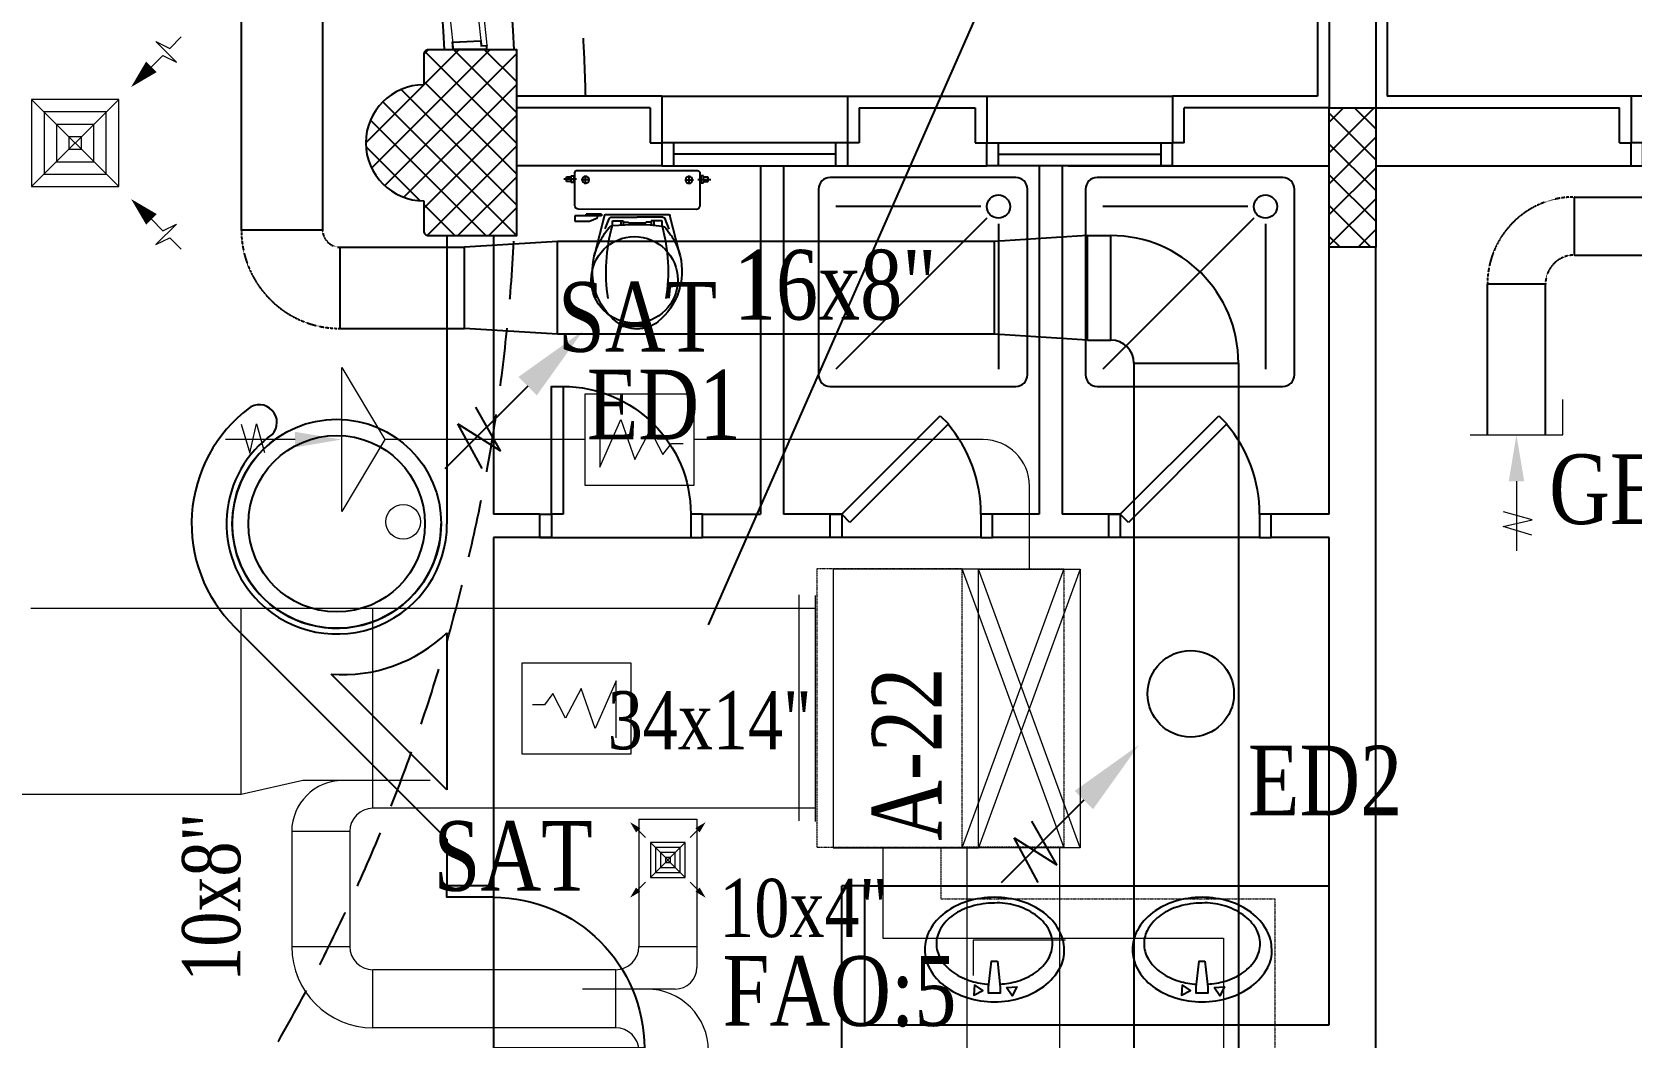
# Model space of a CAD drawing. Extents: x 278386 to 404536, y 8015 to 97114.
# Drawn here: x 310139 to 317031, y 75879 to 80211 of the extents above; entities that cross this region are included whole.
import ezdxf

# ---------------------------------------------------------------- set-up
doc = ezdxf.new("R2010")
doc.units = 0
doc.header["$LTSCALE"] = 2
doc.header["$MEASUREMENT"] = 0
doc.linetypes.add('1-BLOCK-A_FLOOR PLAN$0$HIDDEN2', pattern=[0.1875, 0.125, -0.0625])
doc.linetypes.add('HIDDEN', pattern=[0.375, 0.25, -0.125])
doc.layers.get('0').update_dxf_attribs({"color": 1})
for name, color, linetype, lineweight in [('-D', 2, 'Continuous', 13), ('-DT', 4, 'Continuous', 13), ('1-BLOCK-A_FLOOR PLAN$0$HATCH', 1, 'Continuous', 13), ('1-BLOCK-A_FLOOR PLAN$0$WINDOW', 1, 'Continuous', 13), ('ac duct1', 50, 'Continuous', 13), ('fresh air', 6, 'Continuous', 13)]:
    doc.layers.add(name, color=color, linetype=linetype, lineweight=lineweight)
for name, color, linetype in [('1-BLOCK-A_FLOOR PLAN$0$ARCH', 1, '1-BLOCK-A_FLOOR PLAN$0$HIDDEN2'), ('1-BLOCK-A_FLOOR PLAN$0$CLADDING', 1, 'Continuous'), ('1-BLOCK-A_FLOOR PLAN$0$COL-HAT', 1, 'Continuous'), ('1-BLOCK-A_FLOOR PLAN$0$COLUMN', 1, 'Continuous'), ('1-BLOCK-A_FLOOR PLAN$0$DOOR', 1, 'Continuous'), ('1-BLOCK-A_FLOOR PLAN$0$SANFIX', 1, 'Continuous'), ('1-BLOCK-A_FLOOR PLAN$0$WALL', 1, 'Continuous'), ('1-BLOCK-A_FLOOR PLAN$0$WIN', 1, 'Continuous'), ('ex text', 93, 'Continuous'), ('ext', 93, 'Continuous')]:
    doc.layers.add(name, color=color, linetype=linetype)
doc.styles.add('DIMTEXT', font='romans.shx', dxfattribs={"width": 0.75})
doc.styles.add('IBA', font='romantic.ttf', dxfattribs={"width": 0.8, "height": 0.3})
doc.styles.add('manohar', font='romantic.ttf', dxfattribs={"width": 0.8, "height": 0.25})
doc.dimstyles.new('LEADER', dxfattribs={"dimscale": 0.2, "dimtxt": 1.8, "dimasz": 2, "dimexe": 2, "dimexo": 1.5, "dimgap": 1, "dimtad": 1, "dimlfac": 100, "dimzin": 13, "dimdsep": 46, "dimtxsty": 'DIMTEXT', "dimcen": 1.5, "dimdle": 2, "dimclrd": 4, "dimclre": 256, "dimclrt": 4, "dimadec": 0, "dimazin": 0, "dimtfac": 1, "dimtix": 1, "dimtmove": 2, "dimatfit": 0, "dimfxl": 2, "dimtolj": 1, "dimtzin": 13, "dimarcsym": 0})

# ---------------------------------------------------------------- blocks, each defined once
blk = doc.blocks.new('CR')
at = {"layer": 'ext'}
for p, q in [((2.739, 2.723), (4.861, 4.845)), ((3.91, 4.834), (4.527, 3.692)), ((3.433, 4.383), (4.071, 3.261)), ((4.527, 3.692), (3.433, 4.383))]:
    blk.add_line(p, q, dxfattribs=at)
blk.add_circle((0, 0), 1.109, dxfattribs=at)
blk.add_solid([(2.975, 2.488), (2.504, 2.959), (1.325, 1.309)], dxfattribs=at)
blk = doc.blocks.new('RA')
for p, q in [((-2, 0), (-5, 0)), ((-4.32, -0.665), (-3.949, 0.579)), ((-3.949, 0.579), (-3.664, -0.683)), ((-3.664, -0.683), (-3.322, 0.562))]:
    blk.add_line(p, q)
blk.add_solid([(-2, 0.333), (-2, -0.333), (0, 0)])
blk = doc.blocks.new('A$C5D7019D5')
at = {"layer": '-DT'}
blk.add_lwpolyline([(-0.1992, 0), (0.1992, 0), (0.1992, 0.152)], dxfattribs=at)
at = {"layer": '-DT', "xscale": 0.1000000000000014, "yscale": 0.1000000000000014, "zscale": 0.1000000000000014, "rotation": 90}
blk.add_blockref('RA', (0, 0), dxfattribs=at)
blk = doc.blocks.new('1-BLOCK-A_FLOOR PLAN$0$Lib23')
at = {"color": 9}
for points in [[(0.0724, 0.0862), (0.0291, 0.0888), (0.0485, 0.05)], [(0.175, -0.0125), (0.0625, -0.025), (0.0375, -0.025), (0.0375, 0.025), (0.0625, 0.025), (0.175, 0.0125)], [(0.0612, -0.0526), (0.0638, -0.0959), (0.025, -0.0765)]]:
    blk.add_lwpolyline(points, close=True, dxfattribs=at)
blk.add_lwpolyline([(0.0758, -0.0235, 0.054069), (0.0891, -0.0991, 0.082314), (0.1263, -0.1768, 0.106842), (0.1866, -0.2326, 0.13438), (0.25, -0.25, 0.13438)], format="xyb", dxfattribs=at)
for centre, radius, start, end in [((0.2593, 0.067), 0.2418, 118.9112, 143.1301), ((0.225, 0.1292), 0.1708, 90, 118.9112), ((0.225, 0.1292), 0.1708, 61.0888, 90), ((0.1907, 0.067), 0.2418, 36.8699, 61.0888), ((0.3134, 0.0265), 0.3094, 143.1301, 162.74206), ((0.2856, 0.0652), 0.1945, 120.61423, 145.00798), ((0.25, 0.1254), 0.1246, 90, 120.61423), ((0.25, 0.1254), 0.1246, 59.38577, 90), ((0.2144, 0.0652), 0.1945, 34.99202, 59.38577), ((0.1366, 0.0265), 0.3094, 17.25794, 36.8699), ((0.3419, 0.0258), 0.2633, 145.00798, 163.83051), ((0.1581, 0.0258), 0.2633, 16.16949, 34.99202), ((0.3987, 0), 0.3987, 162.74206, 180), ((0.4309, 0), 0.3559, 163.83051, 176.21021), ((0.0691, 0), 0.3559, 360, 16.16949), ((0.0513, 0), 0.3987, 0, 17.25794), ((0.3987, 0), 0.3987, 180, 197.25794), ((0.1578, -0.0162), 0.2677, 343.83051, 3.47911), ((0.0513, 0), 0.3987, 342.74206, 0), ((0.3134, -0.0265), 0.3094, 197.25794, 216.8699), ((0.135, -0.0096), 0.2915, 325.00798, 343.83051), ((0.1366, -0.0265), 0.3094, 323.1301, 342.74206), ((0.2144, -0.0652), 0.1945, 300.61423, 325.00798), ((0.2734, -0.0565), 0.2593, 216.8699, 241.0888), ((0.25, -0.1254), 0.1246, 270, 300.61423), ((0.1907, -0.067), 0.2418, 298.9112, 323.1301), ((0.2137, -0.1646), 0.1359, 241.0888, 274.78168), ((0.225, -0.1292), 0.1708, 270, 298.9112)]:
    blk.add_arc(centre, radius, start, end, dxfattribs=at)
blk = doc.blocks.new('1-BLOCK-A_FLOOR PLAN$0$A-WC')
at = {"layer": '1-BLOCK-A_FLOOR PLAN$0$SANFIX', "color": 8, "linetype": 'Continuous'}
for p, q in [((0.2461, 0), (-0.2461, 0)), ((-0.2484, -0.0358), (-0.3011, -0.0358)), ((-0.2896, -0.0264), (-0.271, -0.0264)), ((-0.2896, -0.0451), (-0.2896, -0.0264)), ((-0.271, -0.0451), (-0.2896, -0.0451)), ((-0.271, -0.0215), (-0.2608, -0.0215)), ((-0.271, -0.05), (-0.271, -0.0215)), ((-0.2608, -0.05), (-0.271, -0.05)), ((-0.2608, -0.0215), (-0.2608, -0.05)), ((-0.2562, -0.0101), (-0.2562, -0.1436)), ((-0.1942, -0.0382), (-0.2294, -0.0382)), ((-0.2118, -0.0559), (-0.2118, -0.0206)), ((0.1948, -0.0382), (0.2301, -0.0382)), ((0.2125, -0.0559), (0.2125, -0.0206)), ((0.2491, -0.0358), (0.3018, -0.0358)), ((0.2562, -0.1436), (0.2562, -0.0101)), ((0.2614, -0.0215), (0.2614, -0.05)), ((0.2717, -0.0215), (0.2614, -0.0215)), ((0.2614, -0.05), (0.2717, -0.05)), ((0.2717, -0.05), (0.2717, -0.0215)), ((0.2902, -0.0264), (0.2717, -0.0264)), ((0.2717, -0.0451), (0.2902, -0.0451)), ((0.2902, -0.0451), (0.2902, -0.0264)), ((-0.2411, -0.1587), (0.2411, -0.1587)), ((-0.1754, -0.3495), (-0.1338, -0.1837)), ((-0.1309, -0.1814), (0.0004, -0.1814)), ((-0.1052, -0.1915), (0.0004, -0.1915)), ((0.0004, -0.1814), (0.1318, -0.1814)), ((0.106, -0.1915), (0.0004, -0.1915)), ((0.1347, -0.1837), (0.1762, -0.3495)), ((0.1474, -0.1789), (0.2094, -0.1789)), ((0.1474, -0.1789), (0.1474, -0.1857)), ((0.1474, -0.1857), (0.2562, -0.1857)), ((0.163, -0.1943), (0.163, -0.1857)), ((0.1967, -0.2078), (0.163, -0.1943)), ((0.2094, -0.1857), (0.2094, -0.1789)), ((0.2562, -0.1857), (0.2562, -0.2078)), ((-0.117, -0.2356), (-0.1335, -0.2587)), ((-0.131, -0.2396), (-0.1146, -0.1979)), ((-0.1014, -0.2276), (-0.1014, -0.206)), ((-0.1014, -0.206), (-0.0573, -0.206)), ((-0.0673, -0.206), (-0.0673, -0.2242)), ((-0.0573, -0.206), (-0.0573, -0.2234)), ((-0.0573, -0.2114), (-0.0352, -0.2114)), ((-0.0352, -0.2114), (-0.0352, -0.2162)), ((-0.0352, -0.2162), (0.0361, -0.2162)), ((0.0581, -0.2114), (0.0361, -0.2114)), ((0.0361, -0.2114), (0.0361, -0.2162)), ((0.1022, -0.206), (0.0581, -0.206)), ((0.0581, -0.206), (0.0581, -0.2223)), ((0.0682, -0.206), (0.0682, -0.2229)), ((0.1022, -0.2257), (0.1022, -0.206)), ((0.1319, -0.2396), (0.1154, -0.1979)), ((0.1344, -0.2587), (0.1161, -0.2334)), ((0.2562, -0.2078), (0.1967, -0.2078))]:
    blk.add_line(p, q, dxfattribs=at)
for centre in [(-0.2118, -0.0382), (0.2125, -0.0382)]:
    blk.add_circle(centre, 0.0141, dxfattribs=at)
for centre, radius, start, end in [((-0.2461, -0.0101), 0.0101, 90, 180), ((0.2461, -0.0101), 0.0101, 0, 90), ((-0.2411, -0.1436), 0.0151, 180, 270), ((-0.1309, -0.1844), 0.00303, 90, 165.94657), ((-0.1052, -0.2016), 0.0101, 90, 158.49857), ((0.106, -0.2016), 0.0101, 21.50143, 90), ((0.1318, -0.1844), 0.00303, 14.05343, 90), ((0.2411, -0.1436), 0.0151, 270, 0), ((0.2436, -0.5116), 0.4541, 146.15713, 148.90766), ((0.5797, -0.4148), 0.7063, 164.6366, 188.95779), ((-0.101, -0.2479), 0.0202, 96.93581, 142.58002), ((0.0094, -1.1553), 0.9342, 84.30053, 96.93581), ((0.1002, -0.2457), 0.0202, 37.78172, 84.30053), ((-0.5783, -0.4148), 0.7063, 351.04679, 15.53356), ((-0.2428, -0.5116), 0.4541, 31.09234, 33.84287), ((0.0816, -0.4139), 0.2649, 148.90769, 165.94647), ((-0.0808, -0.4139), 0.2649, 14.05353, 31.09231), ((0.0816, -0.4139), 0.2649, 165.94647, 230.8792), ((-0.0808, -0.4139), 0.2649, 309.1208, 14.05353), ((0.0004, -0.5137), 0.1362, 230.87914, 309.12086)]:
    blk.add_arc(centre, radius, start, end, dxfattribs=at)
blk = doc.blocks.new('1-BLOCK-A_FLOOR PLAN$0$A$C1E173FBE')
at = {"color": 9}
for p, q in [((0.7, 1.275), (0.075, 1.275)), ((0.725, 1.225), (0.075, 0.575)), ((0.775, 1.2), (0.775, 0.575))]:
    blk.add_line(p, q, dxfattribs=at)
blk.add_lwpolyline([(0.85, 1.4), (0.05, 1.4, 0.414214), (0, 1.35), (0, 0.55, 0.414214), (0.05, 0.5), (0.85, 0.5, 0.414214), (0.9, 0.55), (0.9, 1.35, 0.414214)], format="xyb", close=True, dxfattribs=at)
blk.add_circle((0.775, 1.275), 0.05, dxfattribs=at)
blk = doc.blocks.new('1-BLOCK-A_FLOOR PLAN$0$10d70r')
at = {"color": 253}
blk.add_line((0, 0), (-0.7, 0), dxfattribs=at)
for points in [[(-0.1, 0.1), (-0.05, 0.1), (-0.05, 0.65), (-0.1, 0.65), (-0.1, 0.1)], [(-0.7, 0.1), (-0.65, 0.1), (-0.65, 0), (-0.7, 0)], [(0, 0.1), (-0.05, 0.1), (-0.05, 0), (0, 0)]]:
    blk.add_lwpolyline(points, dxfattribs=at)
blk.add_arc((-0.1, 0.1), 0.55, 90, 180, dxfattribs=at)
blk = doc.blocks.new('1-BLOCK-A_FLOOR PLAN$0$10HD70L')
at = {"color": 8}
for p, q in [((-0.65, 0.1), (-0.7, 0.1)), ((-0.65, 0), (-0.65, 0.1)), ((-0.65, 0.1), (-0.05, 0.1)), ((-0.05, 0), (-0.05, 0.1)), ((-0.05, 0.1), (0, 0.1)), ((-0.7, 0), (-0.65, 0)), ((-0.5081, -0.3874), (-0.0854, 0.0354)), ((-0.05, 0), (-0.4743, -0.4243)), ((-0.0854, 0.0354), (-0.05, 0)), ((-0.05, 0), (0, 0)), ((0, 0), (-0.05, 0)), ((-0.4743, -0.4243), (-0.5096, -0.3889))]:
    blk.add_line(p, q, dxfattribs=at)
blk.add_arc((-0.05, 0), 0.6, 180, 220.21981, dxfattribs=at)
blk = doc.blocks.new('1-BLOCK-A_FLOOR PLAN$0$20d80l')
at = {"color": 8}
blk.add_line((0.8, 0.2), (0, 0.2), dxfattribs=at)
for points in [[(0.1, 0.2), (0.05, 0.2), (0.05, 0.85), (0.1, 0.85), (0.1, 0.2)], [(0, 0.2), (0.05, 0.2), (0.05, 0), (0, 0)], [(0.8, 0.2), (0.75, 0.2), (0.75, 0), (0.8, 0)]]:
    blk.add_lwpolyline(points, dxfattribs=at)
blk.add_arc((0.1, 0.2), 0.65, 0, 90, dxfattribs=at)
blk = doc.blocks.new('1-BLOCK-A_FLOOR PLAN$0$W80')
at = {"color": 8}
for p, q in [((0, 0.1), (0.8, 0.1)), ((0.05, 0), (0.05, 0.1)), ((0.75, 0.1), (0.75, 0)), ((0.8, 0), (0, 0)), ((0.75, 0.05), (0.05, 0.05))]:
    blk.add_line(p, q, dxfattribs=at)
blk = doc.blocks.new('1-BLOCK-A_FLOOR PLAN$0$ALUM2')
at = {"layer": '1-BLOCK-A_FLOOR PLAN$0$WINDOW'}
for points in [[(0, -0.01), (0.025, -0.01), (0.025, -0.025), (0.15, -0.025), (0.15, 0.025), (0.025, 0.025), (0.025, 0.01), (0, 0.01, -0.284755)], [(0.0047, -0.007), (0.028, -0.007), (0.028, -0.022), (0.147, -0.022), (0.147, 0.022), (0.028, 0.022), (0.028, 0.007), (0.0047, 0.007, -0.163471)]]:
    blk.add_lwpolyline(points, format="xyb", close=True, dxfattribs=at)
blk = doc.blocks.new('1-BLOCK-A_FLOOR PLAN$0$A$C5C8F3BB1')
at = {"layer": '1-BLOCK-A_FLOOR PLAN$0$WINDOW', "color": 9}
for p, q in [((-0.02, 0.0733), (-0.8685, -0.0186, 0)), ((0, 0.0745), (-0.02, 0.0733)), ((-0.0407, 0.0465), (-0.8495, -0.0411, 0)), ((-0.8882, -0.0219, 0), (-1.714, -0.2092, 0)), ((-0.8988, -0.0494, 0), (-1.6926, -0.2293, 0)), ((-0.0276, -0.0736), (-0.8293, -0.1604, 0)), ((-0.8786, -0.1687, 0), (-1.6591, -0.3457, 0)), ((-1.7332, -0.2147, 0), (-2.5327, -0.4939)), ((-1.7406, -0.2431, 0), (-2.5092, -0.5115)), ((-1.7072, -0.3594, 0), (-2.4629, -0.6233)), ((-3.314, -0.8693, 0), (-2.5512, -0.5015)), ((-3.2886, -0.8842, 0), (-2.5554, -0.5306)), ((-3.2301, -0.9901, 0), (-2.5091, -0.6425)), ((-4.0479, -1.3304, 0), (-3.3315, -0.879, 0)), ((-4.021, -1.3423, 0), (-3.3324, -0.9084, 0)), ((-3.951, -1.441, 0), (-3.2738, -1.0143, 0)), ((-4.7293, -1.8768), (-4.0642, -1.3419, 0)), ((-4.6957, -1.8811), (-4.0617, -1.3713, 0)), ((-4.62, -1.9753), (-3.9917, -1.47, 0))]:
    blk.add_line(p, q, dxfattribs=at)
for points in [[(0, -0.0745), (-0.0337, -0.0773), (-0.0407, 0.0475), (-0.0186, 0.0484), (-0.02, 0.0733, 0.284755), (0, 0.0745)], [(-0.003, -0.0717), (-0.0309, -0.074), (-0.0376, 0.0447), (-0.0154, 0.0455), (-0.0167, 0.0688, 0.160103), (-0.003, 0.0695)], [(-4.6389, -1.9954), (-4.6131, -1.9736), (-4.6964, -1.8804), (-4.7127, -1.8955), (-4.7293, -1.8768, -0.284755), (-4.7442, -1.8901)], [(-4.6388, -1.9914), (-4.6174, -1.9733), (-4.6966, -1.8847), (-4.7129, -1.8997), (-4.7284, -1.8823, -0.160103), (-4.7386, -1.8915)]]:
    blk.add_lwpolyline(points, format="xyb", close=True, dxfattribs=at)
for p, rotation in [((-0.8784, -0.0203, 0), 279.6088312070898), ((-1.7236, -0.2119, 0), 286.0501659813393), ((-2.542, -0.4977), 292.494466395977)]:
    blk.add_blockref('1-BLOCK-A_FLOOR PLAN$0$ALUM2', p, dxfattribs=dict(at, rotation=rotation))
at = {"layer": '1-BLOCK-A_FLOOR PLAN$0$WINDOW', "color": 9, "xscale": -1}
for p, rotation in [((-3.3228, -0.8741, 0), 118.9387668106152), ((-4.056, -1.3361, 0), 125.3801015848677)]:
    blk.add_blockref('1-BLOCK-A_FLOOR PLAN$0$ALUM2', p, dxfattribs=dict(at, rotation=rotation))
blk = doc.blocks.new('1-BLOCK-A_FLOOR PLAN', base_point=(138.4296, 17.0871))
at = {"layer": '1-BLOCK-A_FLOOR PLAN$0$COL-HAT'}
h = blk.add_hatch(dxfattribs=at)
h.set_pattern_fill('ANSI37', color=8, scale=0.75, style=0)
h.set_pattern_definition([(45, (-200, -4), (-0.06629126, 0.06629126), []), (135, (-200, -4), (-0.06629126, -0.06629126), [])])
h.paths.add_polyline_path([(47.9004, 86.2494), (47.9004, 86.12, 0.414214), (47.9204, 86.1), (48.3004, 86.1), (48.3004, 86.9), (47.9204, 86.9, 0.414214), (47.9004, 86.88), (47.9004, 86.7494, 1)])
h = blk.add_hatch(dxfattribs=at)
h.set_pattern_fill('ANSI37', color=8, scale=0.75, style=0)
h.set_pattern_definition([(45, (-200, -3.95), (-0.06629126, 0.06629126), []), (135, (-200, -3.95), (-0.06629126, -0.06629126), [])])
h.paths.add_polyline_path([(52, 86.65), (51.8, 86.65), (51.8, 86.05), (52, 86.05)])
at = {"layer": '1-BLOCK-A_FLOOR PLAN$0$ARCH', "color": 8, "linetype": '1-BLOCK-A_FLOOR PLAN$0$HIDDEN2'}
blk.add_arc((40.5, 86.5), 8.1, 1.41485, 268.58515, dxfattribs=at)
at = {"layer": '1-BLOCK-A_FLOOR PLAN$0$CLADDING', "color": 8}
for p, q in [((51.75, 90.3), (51.75, 86.7)), ((52.05, 90), (52.05, 86.7)), ((48.925, 86.7), (48.3, 86.7)), ((48.925, 86.7), (48.925, 86.5004)), ((49.725, 86.7), (49.725, 86.5)), ((49.725, 86.7), (50.325, 86.7)), ((50.325, 86.7), (50.325, 86.5)), ((51.75, 86.7), (51.125, 86.7)), ((51.125, 86.7), (51.125, 86.5)), ((53.1, 86.7), (52.05, 86.7)), ((53.1, 86.7), (53.1, 86.5))]:
    blk.add_line(p, q, dxfattribs=at)
for radius, start, end in [(7.8, 2.93927, 42.05994), (7.5, 3.05696, 41.94071)]:
    blk.add_arc((40.5, 86.5), radius, start, end, dxfattribs=at)
at = {"layer": '1-BLOCK-A_FLOOR PLAN$0$CLADDING', "color": 8, "linetype": '1-BLOCK-A_FLOOR PLAN$0$HIDDEN2'}
blk.add_arc((40.5, 86.5), 7.8, 269.66128, 357.06042, dxfattribs=at)
at = {"layer": '1-BLOCK-A_FLOOR PLAN$0$COLUMN', "color": 8}
blk.add_lwpolyline([(47.9004, 86.2494), (47.9004, 86.12, 0.414214), (47.9204, 86.1), (48.3004, 86.1), (48.3004, 86.9), (47.9204, 86.9, 0.414214), (47.9004, 86.88), (47.9004, 86.7494)], format="xyb", dxfattribs=at)
blk.add_lwpolyline([(51.8, 86.65), (52, 86.65), (52, 86.05), (51.8, 86.05)], close=True, dxfattribs=at)
blk.add_arc((47.9004, 86.4994), 0.25, 90, 270, dxfattribs=at)
at = {"layer": '1-BLOCK-A_FLOOR PLAN$0$DOOR', "color": 8}
blk.add_lwpolyline([(53.1, 86.4), (53.15, 86.4), (53.15, 86.5), (53.1, 86.5)], dxfattribs=at)
at = {"layer": '1-BLOCK-A_FLOOR PLAN$0$HATCH', "color": 8}
blk.add_circle((47.8114, 84.8671), 0.075, dxfattribs=at)
at = {"layer": '1-BLOCK-A_FLOOR PLAN$0$SANFIX', "color": 8, "linetype": 'Continuous'}
blk.add_line((49.8, 83.3), (51.8, 83.3), dxfattribs=at)
at = {"layer": '1-BLOCK-A_FLOOR PLAN$0$SANFIX', "color": 8}
for radius in [0.45, 0.38]:
    blk.add_circle((47.525, 84.8589), radius, dxfattribs=at)
at = {"layer": '1-BLOCK-A_FLOOR PLAN$0$WALL', "color": 8}
for p, q in [((51.8, 90.05), (51.8, 86.65)), ((52, 90.05), (52, 86.65)), ((48.875, 86.65), (48.3, 86.65)), ((48.875, 86.65), (48.875, 86.5)), ((49.775, 86.65), (49.775, 86.5)), ((49.775, 86.65), (50.275, 86.65)), ((50.275, 86.65), (50.275, 86.5)), ((51.8, 86.65), (51.175, 86.65)), ((51.175, 86.5), (51.175, 86.65)), ((51.95, 86.65), (53.05, 86.65)), ((53.05, 86.5), (53.05, 86.65)), ((48.875, 86.5), (48.925, 86.5)), ((48.925, 86.5), (48.925, 86.4)), ((49.725, 86.5), (49.725, 86.4)), ((49.775, 86.5), (49.725, 86.5)), ((50.275, 86.5), (50.325, 86.5)), ((50.325, 86.4), (50.325, 86.5)), ((51.175, 86.5), (51.125, 86.5)), ((51.125, 86.4), (51.125, 86.5)), ((53.05, 86.5), (53.1, 86.5)), ((53.1, 86.4), (53.1, 86.5)), ((48.925, 86.4), (48.3004, 86.4)), ((49.35, 86.4), (49.35, 84.9)), ((49.45, 86.4), (49.45, 84.9)), ((49.725, 86.4), (50.325, 86.4)), ((50.55, 86.4), (50.55, 84.9)), ((50.65, 86.4), (50.65, 84.9)), ((50.675, 86.4), (51.8, 86.4)), ((52, 86.4), (53.1, 86.4)), ((48, 86.1), (48, 84.8589)), ((48, 86.1), (48, 84.8589)), ((48.2, 86.1), (48.2, 84.9)), ((51.8, 84.9), (51.8, 86.05)), ((52, 79), (52, 86.05)), ((48.4, 84.9), (48.2, 84.9)), ((48.4, 84.8), (48.4, 84.9)), ((49.1, 84.8), (49.1, 84.9)), ((49.1, 84.9), (49.35, 84.9)), ((49.65, 84.9), (49.45, 84.9)), ((49.65, 84.8), (49.65, 84.9)), ((50.55, 84.9), (50.35, 84.9)), ((50.35, 84.8), (50.35, 84.9)), ((50.85, 84.9), (50.65, 84.9)), ((50.85, 84.8), (50.85, 84.9)), ((51.8, 84.9), (51.55, 84.9)), ((51.55, 84.8), (51.55, 84.9)), ((48.2, 84.8), (48.2, 83.3)), ((48.4, 84.8), (48.2, 84.8)), ((49.65, 84.8), (49.1, 84.8)), ((50.85, 84.8), (50.35, 84.8)), ((51.8, 84.8), (51.55, 84.8)), ((51.8, 82.7), (51.8, 84.8)), ((48, 83.5), (47.0859, 84.4141)), ((48, 84.3893), (48, 83.7121)), ((48, 84.3893), (48, 83.7121)), ((48, 84.3283), (48, 84.1353)), ((48, 84.3283), (48, 83.7121)), ((48, 83.7121), (47.5014, 84.2107)), ((48, 84.1283), (48, 83.7121)), ((48, 83.5), (48, 83.3)), ((48.2, 83.3), (48, 83.3)), ((49.8, 83.3), (49.7, 83.3)), ((49.7, 82.3), (49.7, 83.3)), ((49.8, 82.7), (49.8, 83.3)), ((49.8, 82.7), (51.8, 82.7))]:
    blk.add_line(p, q, dxfattribs=at)
for centre, radius, start, end in [((47.525, 84.8589), 0.625, 126.98042, 225.37115), ((47.1918, 85.2956), 0.0758, 316.16142, 129.69848), ((47.525, 84.8589), 0.475, 125.3784, 225.44607), ((47.525, 84.8589), 0.45, 125.3784, 225.44607), ((47.525, 84.8589), 0.475, 225.44607, 0), ((47.525, 84.8589), 0.45, 225.44607, 360), ((47.5506, 84.8589), 0.65, 265.66125, 313.74217)]:
    blk.add_arc(centre, radius, start, end, dxfattribs=at)
at = {"layer": '1-BLOCK-A_FLOOR PLAN$0$WIN', "color": 8}
for p, q in [((48.925, 86.7), (49.725, 86.7)), ((50.325, 86.7), (51.125, 86.7)), ((58.3, 86.7), (53.1, 86.7))]:
    blk.add_line(p, q, dxfattribs=at)
at = {"layer": '1-BLOCK-A_FLOOR PLAN$0$DOOR', "color": 8, "xscale": -1}
for name, p, rotation in [('1-BLOCK-A_FLOOR PLAN$0$10d70r', (48.4, 84.8), 359.9999999998778), ('1-BLOCK-A_FLOOR PLAN$0$20d80l', (48, 82.5), 270)]:
    blk.add_blockref(name, p, dxfattribs=dict(at, rotation=rotation))
at = {"layer": '1-BLOCK-A_FLOOR PLAN$0$DOOR', "color": 8, "rotation": 180.0000000000227}
for p in [(49.65, 84.9), (50.85, 84.9)]:
    blk.add_blockref('1-BLOCK-A_FLOOR PLAN$0$10HD70L', p, dxfattribs=at)
at = {"layer": '1-BLOCK-A_FLOOR PLAN$0$SANFIX', "color": 8, "xscale": -1.050228427499869, "yscale": 1.050228427500116, "zscale": 1.0502284275, "rotation": 359.9136860160554}
blk.add_blockref('1-BLOCK-A_FLOOR PLAN$0$A-WC', (48.8202, 86.38), dxfattribs=at)
at = {"layer": '1-BLOCK-A_FLOOR PLAN$0$SANFIX', "color": 8, "rotation": 359.9999999996206}
for p in [(49.6, 84.95), (50.75, 84.95)]:
    blk.add_blockref('1-BLOCK-A_FLOOR PLAN$0$A$C1E173FBE', p, dxfattribs=at)
at = {"layer": '1-BLOCK-A_FLOOR PLAN$0$SANFIX', "color": 8, "linetype": 'Continuous', "rotation": 90}
for p in [(50.358, 82.8), (51.2523, 82.8)]:
    blk.add_blockref('1-BLOCK-A_FLOOR PLAN$0$Lib23', p, dxfattribs=at)
at = {"layer": '1-BLOCK-A_FLOOR PLAN$0$WIN', "color": 8, "xscale": -1, "rotation": 180}
blk.add_blockref('1-BLOCK-A_FLOOR PLAN$0$W80', (48.925, 86.5), dxfattribs=at)
at = {"layer": '1-BLOCK-A_FLOOR PLAN$0$WIN', "color": 8, "rotation": 180}
blk.add_blockref('1-BLOCK-A_FLOOR PLAN$0$W80', (51.125, 86.5), dxfattribs=at)
at = {"layer": '1-BLOCK-A_FLOOR PLAN$0$WINDOW', "color": 8, "xscale": -1, "rotation": 314.9976303758709}
blk.add_blockref('1-BLOCK-A_FLOOR PLAN$0$A$C5C8F3BB1', (46.1565, 91.5913), dxfattribs=at)
blk = doc.blocks.new('A$C51B27907')
blk.add_blockref('1-BLOCK-A_FLOOR PLAN', (123.9707, 2.3072))
blk = doc.blocks.new('A$C45DA3982')
at = {"layer": '-DT'}
blk.add_lwpolyline([(0.1971, 0), (-0.1971, 0), (-0.1971, -0.4678), (0.1971, -0.4678)], close=True, dxfattribs=at)
blk.add_lwpolyline([(0.1258, -0.4049), (-0.1192, -0.4049), (0.0865, -0.3142), (-0.086, -0.2537), (0.0411, -0.1872), (-0.0648, -0.1328), (-0.0164, -0.0965), (-0.0164, -0.0451)], dxfattribs=at)
blk = doc.blocks.new('TLD')
for p, q in [((-1.729, 2.994), (1.729, 2.994)), ((0, 0), (-1.729, 2.994)), ((1.729, 2.994), (0, 0))]:
    blk.add_line(p, q)
blk = doc.blocks.new('G R 12')
at = {"layer": '-DT', "color": 7}
for p, q in [((-0.4264, 0.4264), (-0.3805, 0.3805)), ((-0.4264, 0.4264), (-0.3805, 0.3805)), ((-0.407, 0.3257), (-0.3244, 0.4083)), ((-0.407, 0.3257), (-0.3244, 0.4083)), ((-0.3244, 0.4083), (-0.3805, 0.3805)), ((-0.3244, 0.4083), (-0.3805, 0.3805)), ((0.407, 0.3257), (0.3244, 0.4083)), ((0.3244, 0.4083), (0.3805, 0.3805)), ((0.407, 0.3257), (0.3244, 0.4083)), ((0.3244, 0.4083), (0.3805, 0.3805)), ((0.4264, 0.4264), (0.3805, 0.3805)), ((0.4264, 0.4264), (0.3805, 0.3805)), ((-0.3522, 0.3522), (-0.407, 0.3257)), ((-0.3522, 0.3522), (-0.407, 0.3257)), ((-0.3522, 0.3522), (-0.3064, 0.3064)), ((-0.3522, 0.3522), (-0.3064, 0.3064)), ((0.3522, 0.3522), (0.3064, 0.3064)), ((0.3522, 0.3522), (0.3064, 0.3064)), ((0.3522, 0.3522), (0.407, 0.3257)), ((0.3522, 0.3522), (0.407, 0.3257)), ((-0.3522, -0.3522), (-0.3064, -0.3064)), ((-0.3522, -0.3522), (-0.3064, -0.3064)), ((0.3522, -0.3522), (0.3064, -0.3064)), ((0.3522, -0.3522), (0.3064, -0.3064)), ((-0.4264, -0.4264), (-0.3805, -0.3805)), ((-0.4264, -0.4264), (-0.3805, -0.3805)), ((-0.3522, -0.3522), (-0.407, -0.3257)), ((-0.407, -0.3257), (-0.3244, -0.4083)), ((-0.3522, -0.3522), (-0.407, -0.3257)), ((-0.407, -0.3257), (-0.3244, -0.4083)), ((-0.3244, -0.4083), (-0.3805, -0.3805)), ((-0.3244, -0.4083), (-0.3805, -0.3805)), ((0.407, -0.3257), (0.3244, -0.4083)), ((0.407, -0.3257), (0.3244, -0.4083)), ((0.3244, -0.4083), (0.3805, -0.3805)), ((0.3244, -0.4083), (0.3805, -0.3805)), ((0.3522, -0.3522), (0.407, -0.3257)), ((0.3522, -0.3522), (0.407, -0.3257)), ((0.4264, -0.4264), (0.3805, -0.3805)), ((0.4264, -0.4264), (0.3805, -0.3805))]:
    blk.add_line(p, q, dxfattribs=at)
at = {"layer": '-DT', "color": 1}
for p, q in [((-0.175, 0.175), (0.175, -0.175)), ((-0.175, -0.175), (0.175, 0.175)), ((-0.175, 0.175), (0.175, -0.175)), ((-0.175, -0.175), (0.175, 0.175))]:
    blk.add_line(p, q, dxfattribs=at)
at = {"layer": '-DT', "color": 7}
for points in [[(-0.225, 0.225, 0, 0.06, 0), (-0.3064, 0.3064, 0.06, 0.06, 0)], [(-0.225, 0.225, 0, 0.06, 0), (-0.3064, 0.3064, 0.06, 0.06, 0)], [(0.225, 0.225, 0, 0.06, 0), (0.3064, 0.3064, 0.06, 0.06, 0)], [(0.225, 0.225, 0, 0.06, 0), (0.3064, 0.3064, 0.06, 0.06, 0)], [(-0.225, -0.225, 0, 0.06, 0), (-0.3064, -0.3064, 0.06, 0.06, 0)], [(-0.225, -0.225, 0, 0.06, 0), (-0.3064, -0.3064, 0.06, 0.06, 0)], [(0.225, -0.225, 0, 0.06, 0), (0.3064, -0.3064, 0.06, 0.06, 0)], [(0.225, -0.225, 0, 0.06, 0), (0.3064, -0.3064, 0.06, 0.06, 0)]]:
    blk.add_lwpolyline(points, format="xyseb", dxfattribs=at)
blk.add_lwpolyline([(-0.175, -0.175), (0.175, -0.175), (0.175, 0.175), (-0.175, 0.175)], close=True, dxfattribs=at)
blk.add_lwpolyline([(-0.175, -0.175), (0.175, -0.175), (0.175, 0.175), (-0.175, 0.175)], close=True, dxfattribs=at)
at = {"layer": '-DT', "color": 1}
for points in [[(-0.125, -0.125), (0.125, -0.125), (0.125, 0.125), (-0.125, 0.125)], [(-0.125, -0.125), (0.125, -0.125), (0.125, 0.125), (-0.125, 0.125)], [(-0.075, -0.075), (0.075, -0.075), (0.075, 0.075), (-0.075, 0.075)], [(-0.075, -0.075), (0.075, -0.075), (0.075, 0.075), (-0.075, 0.075)], [(-0.025, -0.025), (0.025, -0.025), (0.025, 0.025), (-0.025, 0.025)], [(-0.025, -0.025), (0.025, -0.025), (0.025, 0.025), (-0.025, 0.025)]]:
    blk.add_lwpolyline(points, close=True, dxfattribs=at)
blk = doc.blocks.new('G S 14')
at = {"layer": '-DT', "color": 7}
for p, q in [((-0.345, 0.345), (-0.225, 0.225)), ((0.225, 0.225), (0.345, 0.345)), ((-0.345, -0.345), (-0.225, -0.225)), ((0.225, -0.225), (0.345, -0.345))]:
    blk.add_line(p, q, dxfattribs=at)
at = {"layer": '-DT', "color": 1}
for p, q in [((-0.175, 0.175), (0.175, -0.175)), ((-0.175, -0.175), (0.175, 0.175))]:
    blk.add_line(p, q, dxfattribs=at)
at = {"layer": '-DT', "color": 7}
for points in [[(-0.38, 0.38, 0, 0.06, 0), (-0.298, 0.298, 0.06, 0.06, 0)], [(0.38, 0.38, 0, 0.06, 0), (0.298, 0.298, 0.06, 0.06, 0)], [(-0.38, -0.38, 0, 0.06, 0), (-0.298, -0.298, 0.06, 0.06, 0)], [(0.38, -0.38, 0, 0.06, 0), (0.298, -0.298, 0.06, 0.06, 0)]]:
    blk.add_lwpolyline(points, format="xyseb", dxfattribs=at)
blk.add_lwpolyline([(-0.175, -0.175), (0.175, -0.175), (0.175, 0.175), (-0.175, 0.175)], close=True, dxfattribs=at)
at = {"layer": '-DT', "color": 1}
for points in [[(-0.125, -0.125), (0.125, -0.125), (0.125, 0.125), (-0.125, 0.125)], [(-0.075, -0.075), (0.075, -0.075), (0.075, 0.075), (-0.075, 0.075)], [(-0.025, -0.025), (0.025, -0.025), (0.025, 0.025), (-0.025, 0.025)]]:
    blk.add_lwpolyline(points, close=True, dxfattribs=at)

msp = doc.modelspace()

# ---------------------------------------------------------------- linework, layer by layer
at = {"layer": '-D'}
for p, q in [((312522, 78455.9), (311659.2, 78455.9)), ((314235.6, 78455.9), (312989.7, 78455.9)), ((314435.6, 77897.2), (314435.6, 78255.9))]:
    msp.add_line(p, q, dxfattribs=at)
msp.add_lwpolyline([(314216.6, 76698.3), (314216.6, 77897.2), (313590.5, 77897.2), (313590.5, 76698.3)], close=True, dxfattribs=at)
msp.add_arc((314235.6, 78255.9), 200, 360, 90, dxfattribs=at)
at = {"layer": '-DT', "linetype": 'Continuous', "ltscale": 0.6}
for p, q in [((314584.2, 76700.9), (314146.3, 77899.8)), ((314584.2, 77899.8), (314146.3, 76700.9)), ((313441.7, 77787.1), (313441.7, 76813.5))]:
    msp.add_line(p, q, dxfattribs=at)
at = {"layer": '-DT'}
for p, q in [((314654.5, 76698.3), (314216.6, 77897.2)), ((314654.5, 77897.2), (314216.6, 76698.3)), ((313512.1, 77784.6), (313512.1, 76811)), ((313803.5, 76698.3), (313803.5, 76308.5)), ((313803.5, 76308.5), (315270.8, 76308.5)), ((315270.8, 76308.5), (315270.8, 70813.8))]:
    msp.add_line(p, q, dxfattribs=at)
at = {"layer": '-DT', "linetype": 'HIDDEN', "ltscale": 0.6}
for p, q in [((314053.5, 76698.3), (314053.5, 76477.8)), ((314053.5, 76477.8), (315492.4, 76477.8)), ((315492.4, 76477.8), (315492.4, 71113.8))]:
    msp.add_line(p, q, dxfattribs=at)
for points in [[(314146.3, 76700.9), (314146.3, 77899.8), (313520.2, 77899.8), (313520.2, 76700.9)], [(314584.2, 77899.8), (314584.2, 76700.9), (314146.3, 76700.9), (314146.3, 77899.8)]]:
    msp.add_lwpolyline(points, close=True, dxfattribs=at)
at = {"layer": '-DT'}
msp.add_lwpolyline([(314654.5, 77897.2), (314654.5, 76698.3), (314216.6, 76698.3), (314216.6, 77897.2)], close=True, dxfattribs=at)
msp.add_lwpolyline([(314591.5, 76299.5), (314193.1, 76299.5), (314193.1, 76147.5)], dxfattribs=at)
at = {"layer": 'ac duct1'}
for p, q in [((313512.1, 77727.8), (310135.1, 77727.8)), ((311039.7, 76927.8), (311039.7, 77727.8)), ((311608.2, 76867.8), (311608.2, 77727.8)), ((311305.4, 76987.8), (311039.7, 76927.8)), ((311478.2, 76987.8), (311305.4, 76987.8)), ((311854.1, 76987.8), (311478.2, 76987.8)), ((311039.7, 76927.8), (310075.1, 76927.8)), ((313512.1, 76867.8), (311608.2, 76867.8)), ((312753.2, 76820.5), (313003.2, 76820.5)), ((312753.2, 76820.5), (312753.2, 76272.6)), ((313003.2, 76820.5), (313003.2, 76182.6)), ((311258.2, 76767.8), (311258.2, 76272.6)), ((311508.2, 76767.8), (311258.2, 76767.8)), ((311508.2, 76767.8), (311508.2, 76272.6)), ((311258.2, 76272.6), (311508.2, 76272.6)), ((312753.2, 76272.6), (313003.2, 76272.6)), ((312653.2, 76172.6), (311608.2, 76172.6)), ((311608.2, 75922.6), (311608.2, 76172.6)), ((312653.2, 76172.6), (312653.2, 75922.6, 0)), ((312909.9, 76089.3), (312510.7, 76089.3, 0)), ((312653.2, 75922.6, 0), (311608.2, 75922.6))]:
    msp.add_line(p, q, dxfattribs=at)
for centre, radius, start, end in [((311478.2, 76767.8), 220, 90, 180), ((311608.2, 76767.8), 100, 90, 180), ((311608.2, 76272.6), 350, 180, 270), ((311608.2, 76272.6), 100, 180, 270), ((312653.2, 76272.6), 100, 270, 0), ((312909.9, 76182.6, 0), 93.3, 270, 0), ((312786.5, 75822.6, 0), 266.7, 360, 90), ((312653.2, 75822.6, 0), 100, 360, 90)]:
    msp.add_arc(centre, radius, start, end, dxfattribs=at)
at = {"layer": 'ext', "linetype": 'Continuous'}
for p, q in [((311041.1, 81487.9), (311041.1, 79359.6)), ((311391.1, 81487.9), (311391.1, 79359.6)), ((316783.3, 79500.7), (322636.6, 79500.7)), ((314685.8, 79334.6), (314785.8, 79334.6)), ((311466.1, 79284.6), (312002.5, 79284.6)), ((316783.3, 79250.7), (320224.2, 79250.7)), ((316408.3, 78476.4), (316408.3, 79125.7)), ((316658.3, 78476.4), (316658.3, 79125.7)), ((311466.1, 78934.6), (312002.5, 78934.6)), ((314685.8, 78884.6), (314785.8, 78884.6)), ((314885.8, 78784.6), (314885.8, 73390.4)), ((315335.8, 78784.6), (315335.8, 73390.4)), ((315335.8, 78784.6), (315335.8, 73390.4))]:
    msp.add_line(p, q, dxfattribs=at)
at = {"layer": 'ext'}
for p, q in [((316783.3, 79250.7), (316783.3, 79500.7)), ((311041.1, 79359.6), (311391.1, 79359.6)), ((314685.8, 79334.6), (314285.8, 79309.6)), ((314685.8, 78884.6), (314685.8, 79334.6)), ((314785.8, 78884.6), (314785.8, 79334.6)), ((311466.1, 78934.6), (311466.1, 79284.6)), ((312402.5, 79309.6), (312002.5, 79284.6)), ((312002.5, 78934.6), (312002.5, 79284.6)), ((312402.5, 78909.6), (312402.5, 79309.6)), ((314285.8, 79309.6), (312402.5, 79309.6)), ((314285.8, 78909.6), (314285.8, 79309.6)), ((316658.3, 79125.7), (316408.3, 79125.7)), ((312402.5, 78909.6), (312002.5, 78934.6)), ((314285.8, 78909.6), (312402.5, 78909.6)), ((314685.8, 78884.6), (314285.8, 78909.6)), ((314885.8, 78784.6), (315335.8, 78784.6))]:
    msp.add_line(p, q, dxfattribs=at)
at = {"layer": 'ext', "linetype": 'HIDDEN'}
for centre, radius, start, end in [((316783.3, 79125.7), 375, 90, 180), ((311466.1, 79359.6), 425, 180, 270), ((311466.1, 79359.6), 75, 180, 270), ((316783.3, 79125.7), 125, 90, 180)]:
    msp.add_arc(centre, radius, start, end, dxfattribs=at)
at = {"layer": 'ext', "linetype": 'Continuous'}
for radius in [550, 100]:
    msp.add_arc((314785.8, 78784.6), radius, 360, 90, dxfattribs=at)
at = {"layer": 'fresh air', "color": 6, "linetype": 'Continuous', "ltscale": 0.3}
for p, q in [((314165.3, 76700.9), (314165.3, 69697.1)), ((314565.3, 76700.9), (314565.3, 69701.6))]:
    msp.add_line(p, q, dxfattribs=at)

# ---------------------------------------------------------------- block references
at = {"layer": '-DT'}
for name, p, xscale, yscale, zscale in [('G R 12', (310325.3, 79733), 1071.580694820767, 1071.580694820767, 1071.580694820767), ('A$C5D7019D5', (316533.3, 78476.4), 1000, 1000, 1000), ('G S 14', (312878.2, 76645.5), 428.5714285714448, 428.5714285714448, 428.5714285714448)]:
    msp.add_blockref(name, p, dxfattribs=dict(at, xscale=xscale, yscale=yscale, zscale=zscale))
for name, p, xscale, yscale, zscale, rotation in [('CR', (312734.6, 79143.7), 168.0000000000064, 168.0000000000064, 168.0000000000064, 180), ('TLD', (311659.2, 78455.9), -179.5154285678677, -61.79622584207323, 179.5154285678791, 270), ('RA', (311472.8, 78455.9), -99.99999999999432, 99.99999999999432, 100, 180), ('CR', (315130.3, 77361), 168.0000000000064, 168.0000000000064, 168.0000000000064, 180)]:
    msp.add_blockref(name, p, dxfattribs=dict(at, xscale=xscale, yscale=yscale, zscale=zscale, rotation=rotation))
at = {"layer": '-DT', "color": 3, "xscale": -1000, "yscale": 1000, "zscale": 1000}
for p, rotation in [((312989.7, 78455.9), 269.9999999999968), ((312250.5, 77297.8), 89.9999999999967)]:
    msp.add_blockref('A$C45DA3982', p, dxfattribs=dict(at, rotation=rotation))
at = {"layer": 'ext', "linetype": 'Continuous', "xscale": 1000, "yscale": 1000, "zscale": 1000}
msp.add_blockref('A$C51B27907', (278385.8, 8014.5), dxfattribs=at)

# ---------------------------------------------------------------- texts
at = {"layer": '-DT', "style": 'IBA', "width": 0.8}
for p in [(312405.3, 78834.4), (311869.1, 76512.7)]:
    msp.add_text('SAT', height=300, dxfattribs=at).set_placement(p)
msp.add_text('A-22', height=300, rotation=90, dxfattribs=at).set_placement((314057.1, 76728))
at = {"layer": 'ac duct1', "style": 'manohar', "width": 0.8}
for s, p in [('34x14"', (312619.2, 77122.2)), ('10x4"', (313099.7, 76313.5))]:
    msp.add_text(s, height=250, dxfattribs=at).set_placement(p)
msp.add_text('10x8"', height=250, rotation=90, dxfattribs=at).set_placement((311036.3, 76120.7))
at = {"layer": 'ex text', "color": 7, "style": 'IBA', "width": 0.8}
msp.add_text('16x8"', height=300, dxfattribs=at).set_placement((313162.6, 78972.9))
at = {"layer": 'ex text', "color": 125, "style": 'IBA', "width": 0.8}
msp.add_text('ED1', height=300, dxfattribs=at).set_placement((312529.6, 78456.7))
at = {"layer": 'ex text', "color": 45, "style": 'IBA', "width": 0.8}
msp.add_text('GEO:1', height=300, dxfattribs=at).set_placement((316673.8, 78092.5))
at = {"layer": 'ex text', "color": 180, "style": 'IBA', "width": 0.8}
msp.add_text('ED2', height=300, dxfattribs=at).set_placement((315377, 76837.7))
at = {"layer": 'ex text', "color": 13, "style": 'IBA', "width": 0.8}
msp.add_text('FAO:5', height=300, dxfattribs=at).set_placement((313114.2, 75931.1))

# ---------------------------------------------------------------- leaders
at = {"layer": '-DT'}
msp.add_leader([(313052.6, 77658.1), (314311.1, 80516.6)], dimstyle='LEADER', override={"dimgap": 1, "dimtad": 0}, dxfattribs=at)

doc.saveas('drawing.dxf')
